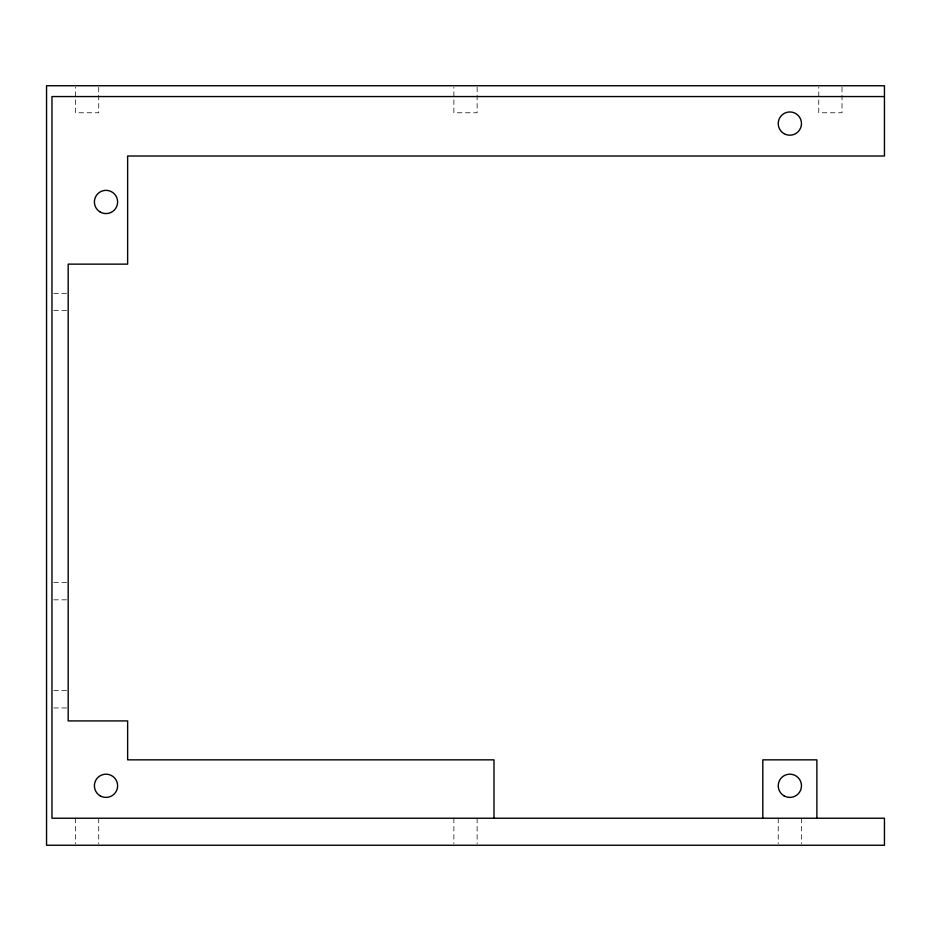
<?xml version="1.0" encoding="UTF-8"?>
<svg xmlns="http://www.w3.org/2000/svg" width="931" height="931" viewBox="0 0 931 931"><rect width="100%" height="100%" fill="white"/><g stroke="black" fill="none" stroke-linecap="round" stroke-linejoin="round"><path stroke-width="0.7" stroke-dasharray="4.66 3.49" d="M53.754 293.323L68.172 293.323M53.754 310.628L66.729 310.628M53.754 582.538L66.729 582.538M53.754 599.832L66.729 599.832M53.754 690.651L66.729 690.651M53.754 707.956L66.729 707.956M842.02 87.165L842.02 112.767L818.768 112.767L818.768 87.165M801.475 818.233L801.475 843.835M778.223 818.233L778.223 843.835M477.126 87.165L477.126 112.767L453.874 112.767L453.874 87.165M477.126 818.233L477.126 843.835M453.874 818.233L453.874 843.835M98.721 87.165L98.721 112.767L75.469 112.767L75.469 87.165M98.721 818.233L98.721 843.835M75.469 818.233L75.469 843.835"/><path stroke-width="1.4" d="M884.45 96.556L51.961 96.556L51.961 818.233L884.45 818.233L884.45 845.255L46.55 845.255L46.55 85.745L884.45 85.745L884.45 156.012L127.64 156.012L127.64 264.136L68.172 264.136L68.172 720.92L127.64 720.92L127.64 759.847L493.989 759.847L493.989 818.233M816.883 818.233L816.883 759.847L762.815 759.847L762.815 818.233M784.042 795.854A11.626 11.626 0 0 0 801.475 785.799A11.626 11.626 0 0 0 784.042 775.732A11.626 11.626 0 0 0 784.042 795.854M784.042 133.645A11.626 11.626 0 0 0 801.475 123.579A11.626 11.626 0 0 0 784.042 113.512A11.626 11.626 0 0 0 784.042 133.645M100.199 212.035A11.626 11.626 0 0 0 117.632 201.969A11.626 11.626 0 0 0 100.199 191.902A11.626 11.626 0 0 0 100.199 212.035M100.199 795.854A11.626 11.626 0 0 0 117.632 785.799A11.626 11.626 0 0 0 100.199 775.732A11.626 11.626 0 0 0 100.199 795.854"/></g></svg>
